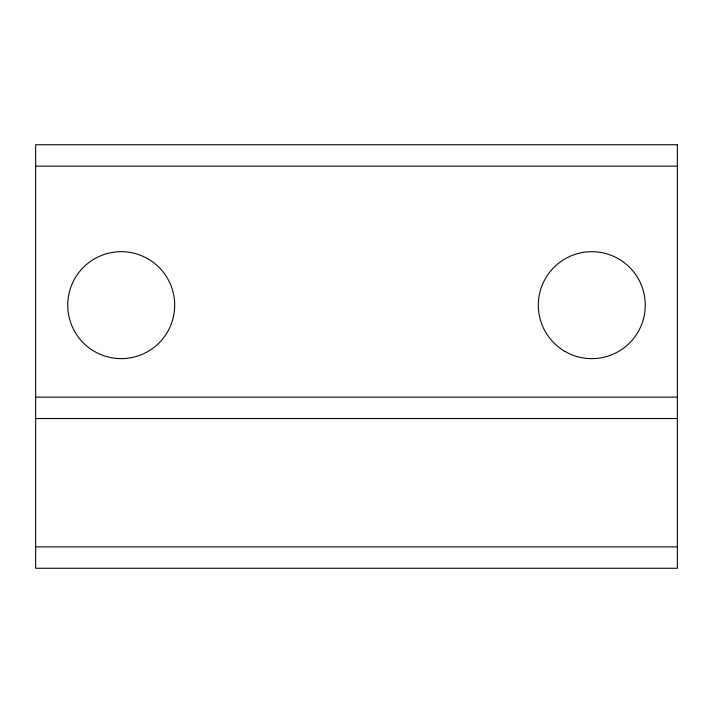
<?xml version="1.0" encoding="UTF-8"?>
<svg xmlns="http://www.w3.org/2000/svg" width="713" height="713" viewBox="0 0 713 713"><rect width="100%" height="100%" fill="white"/><g stroke="black" fill="none" stroke-linecap="round" stroke-linejoin="round"><path stroke-width="1.07" d="M35.65 166.129L677.35 166.129M35.65 397.141L677.35 397.141M35.65 418.531L677.35 418.531M35.65 546.871L677.35 546.871M677.35 144.739L35.65 144.739L35.65 568.261L677.35 568.261L677.35 144.739M94.472 351.473A53.475 53.475 0 0 0 174.685 305.164A53.475 53.475 0 0 0 94.472 258.855A53.475 53.475 0 0 0 94.472 351.473M565.053 351.473A53.475 53.475 0 0 0 645.265 305.164A53.475 53.475 0 0 0 565.053 258.855A53.475 53.475 0 0 0 565.053 351.473"/></g></svg>
